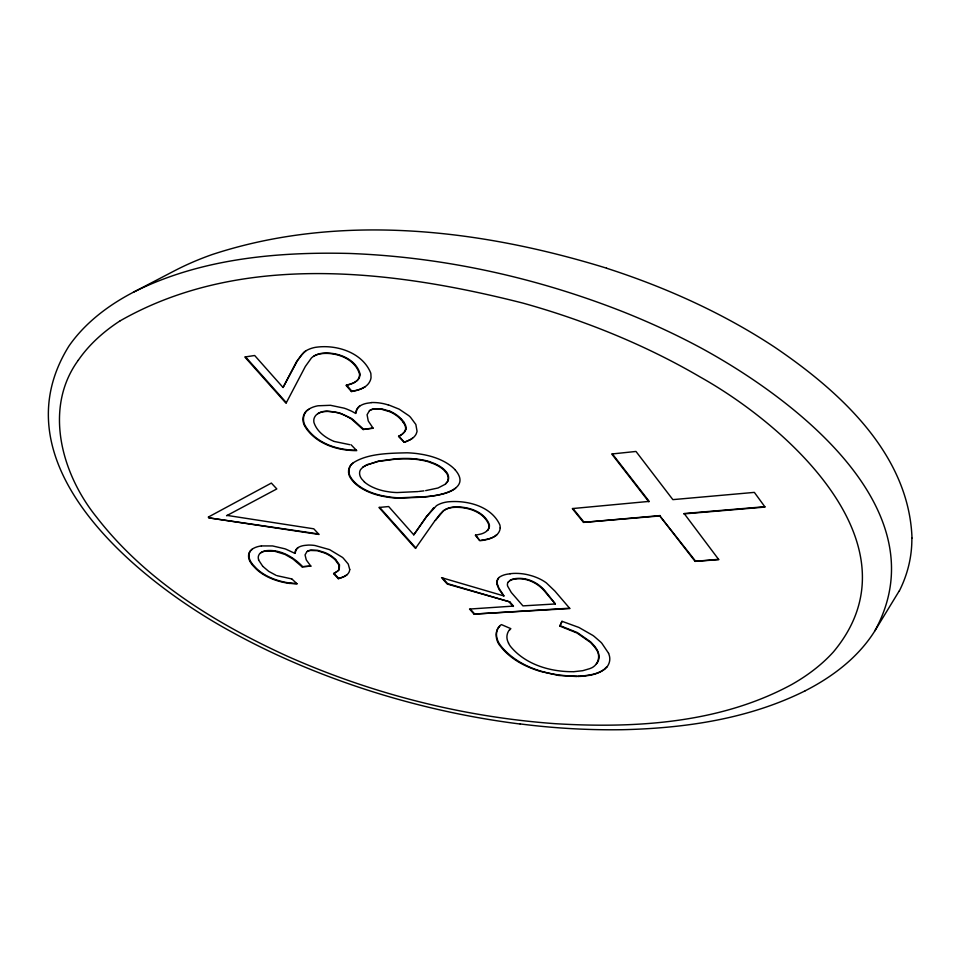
<?xml version="1.0" encoding="UTF-8"?>
<svg xmlns="http://www.w3.org/2000/svg" width="960" height="960" viewBox="0 0 960 960"><rect width="100%" height="100%" fill="white"/><g stroke="black" fill="none" stroke-linecap="round" stroke-linejoin="round"><path stroke-width="1.44" d="M500.172 527.916L500.184 527.58A25.368 15.372 4.7 0 0 499.788 524.784C491.184 505.956 466.752 499.956 447.72 501.864A23.952 14.508 4.7 0 0 436.5 505.668L427.02 516.012M349.728 569.436L348.24 564.072L343.284 558.156A35.592 21.576 4.7 0 0 342.372 557.34L329.616 549.636L314.964 545.508A23.688 14.352 4.7 0 0 308.28 545.076L304.908 545.388A13.992 8.484 4.7 0 0 297.9 547.692M261.42 545.928L272.58 545.94L284.76 548.772A33.288 20.172 4.7 0 1 285.84 549.144L294.924 553.38L295.044 552.312A14.616 8.856 4.7 0 1 297.54 547.992L297.984 547.74M309.516 408.768A23.028 13.956 4.7 0 1 318 405.78L330.48 405.3L344.088 408.156A34.92 21.156 4.7 0 1 346.728 409.08L351.108 410.964A38.304 23.208 4.7 0 1 352.644 411.744L355.644 413.424L355.86 411.972M405.48 429.336L405.372 429.828A14.148 8.568 4.7 0 1 405.18 430.416L404.556 431.652A13.212 8.004 4.7 0 1 403.956 432.456L402.612 433.812L404.412 432.096A13.212 8.004 4.7 0 0 405.012 431.292L405.636 430.068A14.148 8.58 4.7 0 0 405.816 429.528L405.948 428.988M447.912 480.312L447.744 480.84A14.772 8.952 4.7 0 1 447.276 481.848L445.416 484.068M574.104 671.664L582.72 670.704L589.632 668.688A20.208 12.24 4.7 0 0 589.968 668.544C598.104 666 601.476 655.8 595.872 648.84A41.172 24.948 4.7 0 0 594.396 646.752L591.06 643.044A48.684 29.508 4.7 0 0 590.304 642.3L577.02 633L559.848 626.088L561.876 621.324L562.692 621.552L578.892 627.444L592.824 635.4A59.328 35.952 4.7 0 1 594.264 636.468L600.696 642.06A59.616 36.132 4.7 0 1 601.824 643.236L608.64 653.352M559.848 626.088L562.056 621.372M899.124 591.096L874.896 630.804A269.616 163.392 4.7 0 1 850.608 659.832A267.804 162.288 4.7 0 1 805.26 690.756M313.344 356.496A20.328 12.312 4.7 0 0 311.436 357.972L305.352 366.456L286.044 403.248L244.812 357L254.664 355.5L283.044 387.48L296.532 361.644L303.816 352.368A25.248 15.3 4.7 0 1 305.748 350.94L306.444 350.52A25.524 15.468 4.7 0 1 315.084 347.4C335.748 344.064 362.208 352.152 370.668 372.864A31.356 19.008 4.7 0 1 370.884 373.824L371.04 377.52A29.004 17.58 4.7 0 1 370.14 380.82L369.312 382.38A25.62 15.516 4.7 0 1 365.316 386.604M874.896 630.804C941.556 509.292 792.132 397.404 700.512 347.7A601.86 364.716 4.7 0 0 623.556 311.976C536.124 277.488 442.98 256.884 348.972 253.44C275.748 251.688 199.716 258.876 133.392 292.224A270.672 164.028 4.7 0 0 111.156 305.424A267.132 161.88 4.7 0 0 68.856 346.188C-5.64 465.972 140.04 582.084 231.552 631.884A596.196 361.284 4.7 0 0 341.868 681.36A582.828 353.184 4.7 0 0 374.352 692.256C421.896 707.088 470.736 717.828 520.164 724.032M78.216 360.336C43.08 408.588 61.968 474.492 96.72 517.308C145.632 580.488 215.676 623.472 287.448 656.268C371.988 693.876 463.044 717.024 555.348 723.696C635.292 728.46 719.94 723.456 791.688 684.54A241.704 146.472 4.7 0 0 833.412 651.924C921.9 546.18 787.728 426 700.236 377.04A580.308 351.66 4.7 0 0 589.416 324.756L578.556 320.76A555.768 336.78 4.7 0 0 522.996 303.12C393.204 270.132 241.764 251.46 120.252 320.772M435.276 520.476L443.628 510.696A17.88 10.836 4.7 0 1 452.268 507.504C465.816 506.196 483.924 511.164 488.976 525.168M435.096 520.476L415.476 548.412L378.96 507.468L388.668 506.544L413.772 534.84L426.312 517.032M435.528 520.104L440.316 513.744M413.772 534.84L426.588 516.384M426.492 516.78L432.96 508.728M596.352 663.936C600.372 659.664 599.436 652.896 596.22 648.432A41.16 24.948 4.7 0 0 594.744 646.344L591.408 642.648A48.66 29.484 4.7 0 0 590.652 641.904L577.38 632.604L560.208 625.692M508.284 582.084L509.28 581.112A11.544 6.996 4.7 0 1 515.64 578.94M509.628 630.048L510.84 628.656L501.384 624.576C494.1 629.448 494.976 640.632 500.82 646.704A53.172 32.22 4.7 0 0 501.9 648.06C511.632 659.7 525.636 666.852 539.928 671.232M499.416 626.484C494.136 632.22 496.656 640.968 501.192 646.308A53.148 32.208 4.7 0 0 502.272 647.676C520.764 668.556 550.2 676.2 577.236 676.116M612.384 453.936L649.2 501.384L572.304 508.584L583.488 522.384L659.832 515.94L695.064 561.348L718.548 559.32M499.008 626.904L499.788 626.04M695.064 561.348L718.824 559.68L684.156 513.528L764.808 506.712M606.6 666.996L605.124 668.448M487.692 530.172L487.38 530.484A15.912 9.636 4.7 0 0 488.916 525.168M659.832 515.94L695.412 560.94M441.096 512.988L442.056 511.992M487.248 530.58L486.348 531.408A16.872 10.224 4.7 0 1 481.308 533.928L475.608 535.2M508.176 582.048A12.12 7.344 4.7 0 0 507.66 586.152L511.296 592.488L522.936 605.88L555.36 603.96L546.444 592.656C539.46 583.248 527.856 577.2 516.012 578.52A11.544 6.996 4.7 0 0 509.568 580.668M310.404 565.56L306.516 560.244A28.044 16.992 4.7 0 1 306.204 559.644L305.052 554.88L306.864 551.772A8.04 4.872 4.7 0 1 310.692 550.452L317.28 550.704L324.708 553.02A32.34 19.596 4.7 0 1 333.408 558.264A35.844 21.72 4.7 0 1 335.184 559.848L339.072 565.236L338.856 569.628A10.068 6.096 4.7 0 1 338.136 570.588L338.568 570.228M338.484 570.312L338.52 570.264A10.068 6.108 4.7 0 0 339.24 569.352L339.504 564.864L335.628 559.488M510.084 573.696L513.42 573.42A32.616 19.764 4.7 0 1 530.748 575.532L532.236 575.952A38.172 23.136 4.7 0 1 535.92 577.26L536.46 577.476A40.236 24.384 4.7 0 1 543.504 580.98L544.176 581.412A36.348 22.02 4.7 0 1 546.372 582.912L554.916 591.096L569.88 608.556L474.024 614.088L469.548 609.06L513.468 606.084L509.844 601.908L447.648 583.668L442.56 577.956M497.22 583.704L498.9 588.12L503.904 595.932L441.54 577.656L447.24 584.04L509.844 601.908M583.488 522.384L660.192 515.556M474.024 614.088L569.58 608.196M433.416 508.272L432.948 508.692L434.112 507.612M445.776 483.732L447.708 481.488A14.772 8.952 4.7 0 0 448.176 480.48L448.356 479.88A21.492 13.02 4.7 0 0 446.856 472.536L444.264 469.62A34.092 20.664 4.7 0 0 430.344 462.024M297.624 548.028L297.156 548.496A15.504 9.396 4.7 0 0 295.524 551.952L294.924 553.38M496.056 535.452L497.196 534.408A23.7 14.364 4.7 0 0 500.184 527.916M496.74 534.852L496.116 535.344A23.424 14.196 4.7 0 1 488.28 538.92L484.416 539.796A29.712 18.012 4.7 0 1 483.216 539.988L480.9 540.288M475.296 535.248L479.856 540.732L475.8 535.176M252 549.408C247.608 552.6 248.52 558.936 251.484 562.764A37.776 22.884 4.7 0 0 253.056 564.876L256.332 568.356A48.276 29.256 4.7 0 0 290.472 583.128M402.42 433.968L398.916 436.296M442.728 511.392L444.048 510.324A17.88 10.836 4.7 0 1 452.7 507.132C466.236 505.824 484.344 510.792 489.384 524.784M338.304 578.688L340.56 577.812A19.812 12 4.7 0 0 341.592 577.476L344.04 576.492A17.604 10.668 4.7 0 0 345.636 575.64L346.92 574.776A15.756 9.552 4.7 0 1 346.284 575.292L345.204 576.012A17.604 10.668 4.7 0 1 343.608 576.864L341.16 577.848A19.812 12 4.7 0 1 340.128 578.184L338.304 578.688L333.588 573.648L338.04 570.684L337.596 571.128M445.14 484.308L438 488.004L425.664 490.62M353.34 462.756C367.776 453.384 389.544 453.24 407.04 452.808A60.708 36.792 4.7 0 1 411.732 453.06L413.988 453.252A55.332 33.528 4.7 0 1 417.9 453.708L421.668 454.296A54.048 32.748 4.7 0 1 425.268 454.98L427.608 455.508A51.084 30.96 4.7 0 1 432.06 456.696L433.128 457.032A48.696 29.508 4.7 0 1 439.872 459.54L441.108 460.104A47.628 28.86 4.7 0 1 445.236 462.204L445.5 462.36A45.648 27.66 4.7 0 1 449.124 464.64L449.592 464.976A42.132 25.536 4.7 0 1 455.028 469.692M302.004 566.772L310.884 566.088L302.004 566.772L292.812 558.876L284.904 554.376L274.92 551.328L266.316 550.98A11.616 7.044 4.7 0 0 264.024 551.412A10.428 6.312 4.7 0 0 260.496 553.032M425.316 496.632C438.624 495.936 472.728 489.816 455.004 469.704M496.38 535.14L495.696 535.728A23.364 14.16 4.7 0 1 487.872 539.292M251.88 549.48C247.188 552.564 247.92 559.176 251.028 563.124A37.788 22.896 4.7 0 0 252.6 565.236L255.876 568.704A48.312 29.28 4.7 0 0 290.028 583.488M362.856 467.22L360.72 469.44A14.352 8.7 4.7 0 0 360.084 470.58L359.724 471.72A21.132 12.804 4.7 0 0 361.752 479.028L364.476 482.004M359.388 406.368L359.736 406.104A17.832 10.8 4.7 0 1 367.572 403.164L371.22 402.684M404.58 441.936L406.188 441.408A24.72 14.976 4.7 0 0 407.232 441L410.328 439.572A22.632 13.716 4.7 0 0 411.624 438.816L413.676 437.28A20.676 12.528 4.7 0 0 414.516 436.416L415.332 435.384A20.952 12.696 4.7 0 0 416.268 433.764L416.916 431.844A23.076 13.98 4.7 0 0 417.036 431.148L415.848 424.476L410.52 417.276A40.248 24.384 4.7 0 0 408.84 415.692L399.132 409.152L388.188 404.748M430.428 461.916A39.216 23.76 4.7 0 0 422.196 459.876L417.948 459.204A49.116 29.76 4.7 0 0 414.816 458.856L411.168 458.58A45.684 27.684 4.7 0 0 408.156 458.46L403.848 458.448A56.46 34.212 4.7 0 0 402.636 458.472L397.236 458.7A59.016 35.76 4.7 0 0 395.94 458.796L378.276 461.172L367.044 464.856L378.54 461.376L395.496 459.156A59.028 35.772 4.7 0 1 396.78 459.06L402.18 458.832A56.484 34.224 4.7 0 1 403.404 458.808L407.7 458.82A45.696 27.696 4.7 0 1 410.724 458.94L414.36 459.204A49.14 29.772 4.7 0 1 417.504 459.552L421.752 460.224A39.24 23.784 4.7 0 1 429.984 462.276M399.048 436.212L404.1 442.092L398.532 436.5L399.18 436.044M455.628 488.232C448.092 494.208 435.132 495.78 424.884 496.992M346.512 385.248L348.228 384.864A22.584 13.692 4.7 0 0 349.104 384.624L352.14 383.58A18.936 11.472 4.7 0 0 354.48 382.452L356.424 381.132A17.664 10.704 4.7 0 0 359.4 377.544L359.964 375.408A20.772 12.588 4.7 0 0 359.988 373.62C355.488 357.96 335.58 351.168 320.736 353.496A18.6 11.268 4.7 0 0 314.016 356.016M412.596 438.168L411.168 439.164A22.632 13.716 4.7 0 1 409.872 439.92L406.776 441.36A24.72 14.976 4.7 0 1 405.732 441.756L404.124 442.296M362.928 467.172L367.512 464.496M363.384 466.812L367.308 464.592M369.396 410.832L367.08 414.708L368.208 420.732A34.116 20.676 4.7 0 0 368.472 421.308L373.152 428.256L363.036 429.492L352.008 419.52A38.856 23.544 4.7 0 0 350.844 418.704C342.804 413.532 332.928 410.34 323.316 411.756A13.572 8.22 4.7 0 0 320.82 412.356L320.616 412.428A13.44 8.136 4.7 0 0 317.748 413.736L316.668 414.552A15.864 9.612 4.7 0 0 315.012 416.508L314.736 416.952A20.088 12.168 4.7 0 0 313.812 419.916L313.836 421.764A22.332 13.536 4.7 0 0 313.992 422.628C316.968 431.604 325.38 437.736 333.792 441.288M309.54 408.78C302.832 412.152 301.704 421.176 305.976 426.936A44.064 26.7 4.7 0 0 307.668 429.444C317.532 442.344 333.864 448.596 349.644 449.928A50.772 30.768 4.7 0 0 354.504 450.24L356.4 450.276M401.796 434.472L399.288 436.08M363.036 429.492L372.924 427.992M208.704 516.78L208.944 517.872L319.032 534.468L313.788 528.816L227.04 515.4M355.644 413.424L356.34 411.624A19.968 12.096 4.7 0 1 359.688 406.08M208.944 517.872L318.564 533.964M355.968 381.468L356.004 381.444A17.664 10.704 4.7 0 0 358.908 377.88L359.472 375.744A20.772 12.588 4.7 0 0 359.496 373.956C354.96 358.308 335.1 351.492 320.22 353.832A18.588 11.268 4.7 0 0 313.512 356.352M305.76 350.952L301.644 354.732L297.672 360.276L283.044 387.48M351.372 391.536L354.648 390.684A29.772 18.048 4.7 0 0 357.048 390.12L359.46 389.388A26.052 15.792 4.7 0 0 363.636 387.588L365.208 386.64A26.16 15.852 4.7 0 1 358.968 389.736L356.568 390.456A29.772 18.048 4.7 0 1 354.168 391.032L351.372 391.536L346.044 385.356L346.692 384.984M317.868 413.664L318.252 413.412A13.44 8.148 4.7 0 1 321.096 412.092L321.312 412.02A13.572 8.22 4.7 0 1 323.808 411.408L325.62 411.18A31.356 18.996 4.7 0 1 326.688 411.096L339.408 412.812L351.324 418.356A38.832 23.532 4.7 0 1 352.488 419.172L363.504 429.144M308.508 409.44C302.148 413.004 301.428 421.692 305.496 427.284A44.076 26.712 4.7 0 0 307.176 429.78C317.052 442.692 333.384 448.944 349.176 450.276A52.464 31.788 4.7 0 0 354.804 450.612L356.724 450.636L351.096 444.78M355.344 381.888L354.96 382.116A18.936 11.472 4.7 0 1 352.632 383.244L349.584 384.288A22.584 13.692 4.7 0 1 348.708 384.516L347.004 384.912M208.224 517.128L271.356 483.072L276.804 488.928L226.56 515.748M133.392 292.224L174.816 270.636A285.42 172.956 4.7 0 1 212.136 254.556C339.972 212.52 480.132 229.164 606.54 268.164M333.744 573.564L336.624 571.92A12.624 7.644 4.7 0 0 336.972 571.656M333.996 573.444L338.736 578.316M805.272 690.756C749.016 718.908 685.356 728.196 623.052 729.696A439.224 266.172 4.7 0 1 520.188 723.924M487.884 539.316L484.02 540.168A29.724 18.012 4.7 0 1 482.808 540.36L480.492 540.66M589.884 675.276L584.904 676.02A42.744 25.896 4.7 0 1 583.128 676.2L579.696 676.416M373.68 409.128L380.94 409.104L389.232 411.54M423.948 490.86L418.572 491.496M515.628 578.904C527.472 577.584 539.076 583.644 546.072 593.052L555.36 603.96M424.74 496.692L399.18 497.832A57.036 34.572 4.7 0 1 393.828 497.496L392.604 497.376A56.376 34.164 4.7 0 1 388.968 496.932L382.884 495.852A51.984 31.5 4.7 0 1 380.712 495.372L376.896 494.376A45.42 27.528 4.7 0 1 370.74 492.288L370.428 492.156A46.836 28.38 4.7 0 1 366.6 490.452L363.6 488.892A40.788 24.72 4.7 0 1 360.372 486.912L359.004 485.952A41.676 25.26 4.7 0 1 354.408 482.004L352.908 480.324A35.16 21.3 4.7 0 1 351.252 478.08C347.568 473.58 348.576 466.056 352.944 463.056C347.856 466.428 347.172 473.736 350.796 478.428A35.172 21.312 4.7 0 0 352.44 480.684L353.952 482.352A41.712 25.272 4.7 0 0 358.56 486.312L359.916 487.272A40.824 24.744 4.7 0 0 363.144 489.252L366.144 490.812A46.872 28.404 4.7 0 0 369.984 492.516L370.284 492.636A45.456 27.54 4.7 0 0 376.44 494.736L380.268 495.732A52.02 31.524 4.7 0 0 382.44 496.224L388.524 497.292A56.412 34.188 4.7 0 0 392.16 497.736L393.384 497.856A57.072 34.584 4.7 0 0 398.736 498.192L423.72 497.112M417.84 491.58L397.212 492.552A43.32 26.256 4.7 0 1 389.652 491.964L385.548 491.292A36.348 22.032 4.7 0 1 380.868 490.2L379.296 489.744A34.044 20.628 4.7 0 1 375.78 488.52L374.82 488.136A34.872 21.132 4.7 0 1 364.416 482.028M683.796 513.924L765.06 507.06L754.356 492.384L672.864 499.632L635.988 451.452L611.748 453.996L648.84 501.78M580.044 676.02L583.476 675.792A42.732 25.896 4.7 0 0 585.24 675.624L590.232 674.868A31.824 19.284 4.7 0 0 605.292 668.532M579.06 676.452L577.812 676.5M579.096 676.068L578.16 676.092M573.588 671.688C550.692 671.988 525.612 664.74 510.6 646.548A40.236 24.384 4.7 0 1 508.632 643.428L508.464 643.092M576.888 676.524L558.708 675.456L540.54 671.412M296.76 583.524L294.84 583.404A47.52 28.8 4.7 0 1 291.312 583.08L290.496 582.984M349.776 444.672L334.236 441.456M291.828 578.916L297.144 583.932L295.032 583.812A48.192 29.196 4.7 0 1 290.868 583.44L290.064 583.344M291.684 578.904L276.84 575.64M389.712 411.192L381.408 408.756L374.16 408.78A10.056 6.096 4.7 0 0 369.864 410.4M276.048 575.316L268.74 571.38L262.884 566.424M302.448 566.412C293.232 556.848 280.44 549.384 266.772 550.62A11.616 7.044 4.7 0 0 264.48 551.064A10.428 6.312 4.7 0 0 260.952 552.672M208.764 516.84L209.424 517.524M262.692 566.232L258.48 559.824M401.52 419.196L403.716 421.872M401.052 419.544L403.26 422.22M245.52 356.892L286.344 402.684M379.668 507.396L415.812 547.944M470.244 609.012L474.42 613.704M509.46 602.304L513.084 606.468M346.704 385.224L351.852 391.2M503.904 595.932L499.032 589.416L496.848 584.16M572.952 508.524L583.872 522M912 538.068C908.952 453.912 839.592 391.188 774.624 347.148A558.36 338.364 4.7 0 0 606.516 268.212M497.328 583.692A17.364 10.524 4.7 0 1 498.744 577.872M403.104 422.256A22.644 13.716 4.7 0 1 405.624 429.348M389.304 411.48A34.884 21.132 4.7 0 1 400.98 419.568M369.396 410.748A10.056 6.096 4.7 0 1 373.68 409.116M349.728 569.436A17.796 10.788 4.7 0 1 349.524 570.804L349.272 571.584A15.96 9.672 4.7 0 1 348.084 573.612L348.024 573.672A15.96 9.672 4.7 0 1 347.016 574.716M355.944 411.984A19.944 12.084 4.7 0 1 359.316 406.332M371.184 402.54A30.768 18.648 4.7 0 1 388.08 404.904M389.772 411.132A34.86 21.12 4.7 0 1 401.448 419.22M403.56 421.908A22.632 13.716 4.7 0 1 406.092 429M307.344 551.304A8.04 4.872 4.7 0 1 311.136 550.092L317.724 550.332L325.152 552.66A32.316 19.584 4.7 0 1 333.852 557.904A35.82 21.708 4.7 0 1 335.628 559.488M489.336 524.784A15.912 9.636 4.7 0 1 487.74 530.148M258.684 559.728A14.568 8.832 4.7 0 1 260.304 553.056M251.916 549.36A18.372 11.136 4.7 0 1 261.42 545.928M429.9 462.384A34.284 20.772 4.7 0 1 443.568 469.716L446.364 472.908A21.504 13.032 4.7 0 1 447.972 480.252M608.544 653.364A33.396 20.232 4.7 0 1 606.996 666.924M606.852 667.092A31.608 19.152 4.7 0 1 589.86 675.24M508.572 643.068A30.144 18.264 4.7 0 1 509.316 629.952M496.944 584.076A17.364 10.524 4.7 0 1 498.36 578.244M498.588 577.776A18.264 11.076 4.7 0 1 510.132 573.852M78.24 360.336A242.64 147.036 4.7 0 1 120.216 320.76M911.856 538.068A302.976 183.6 4.7 0 1 899.256 591.132"/></g></svg>
